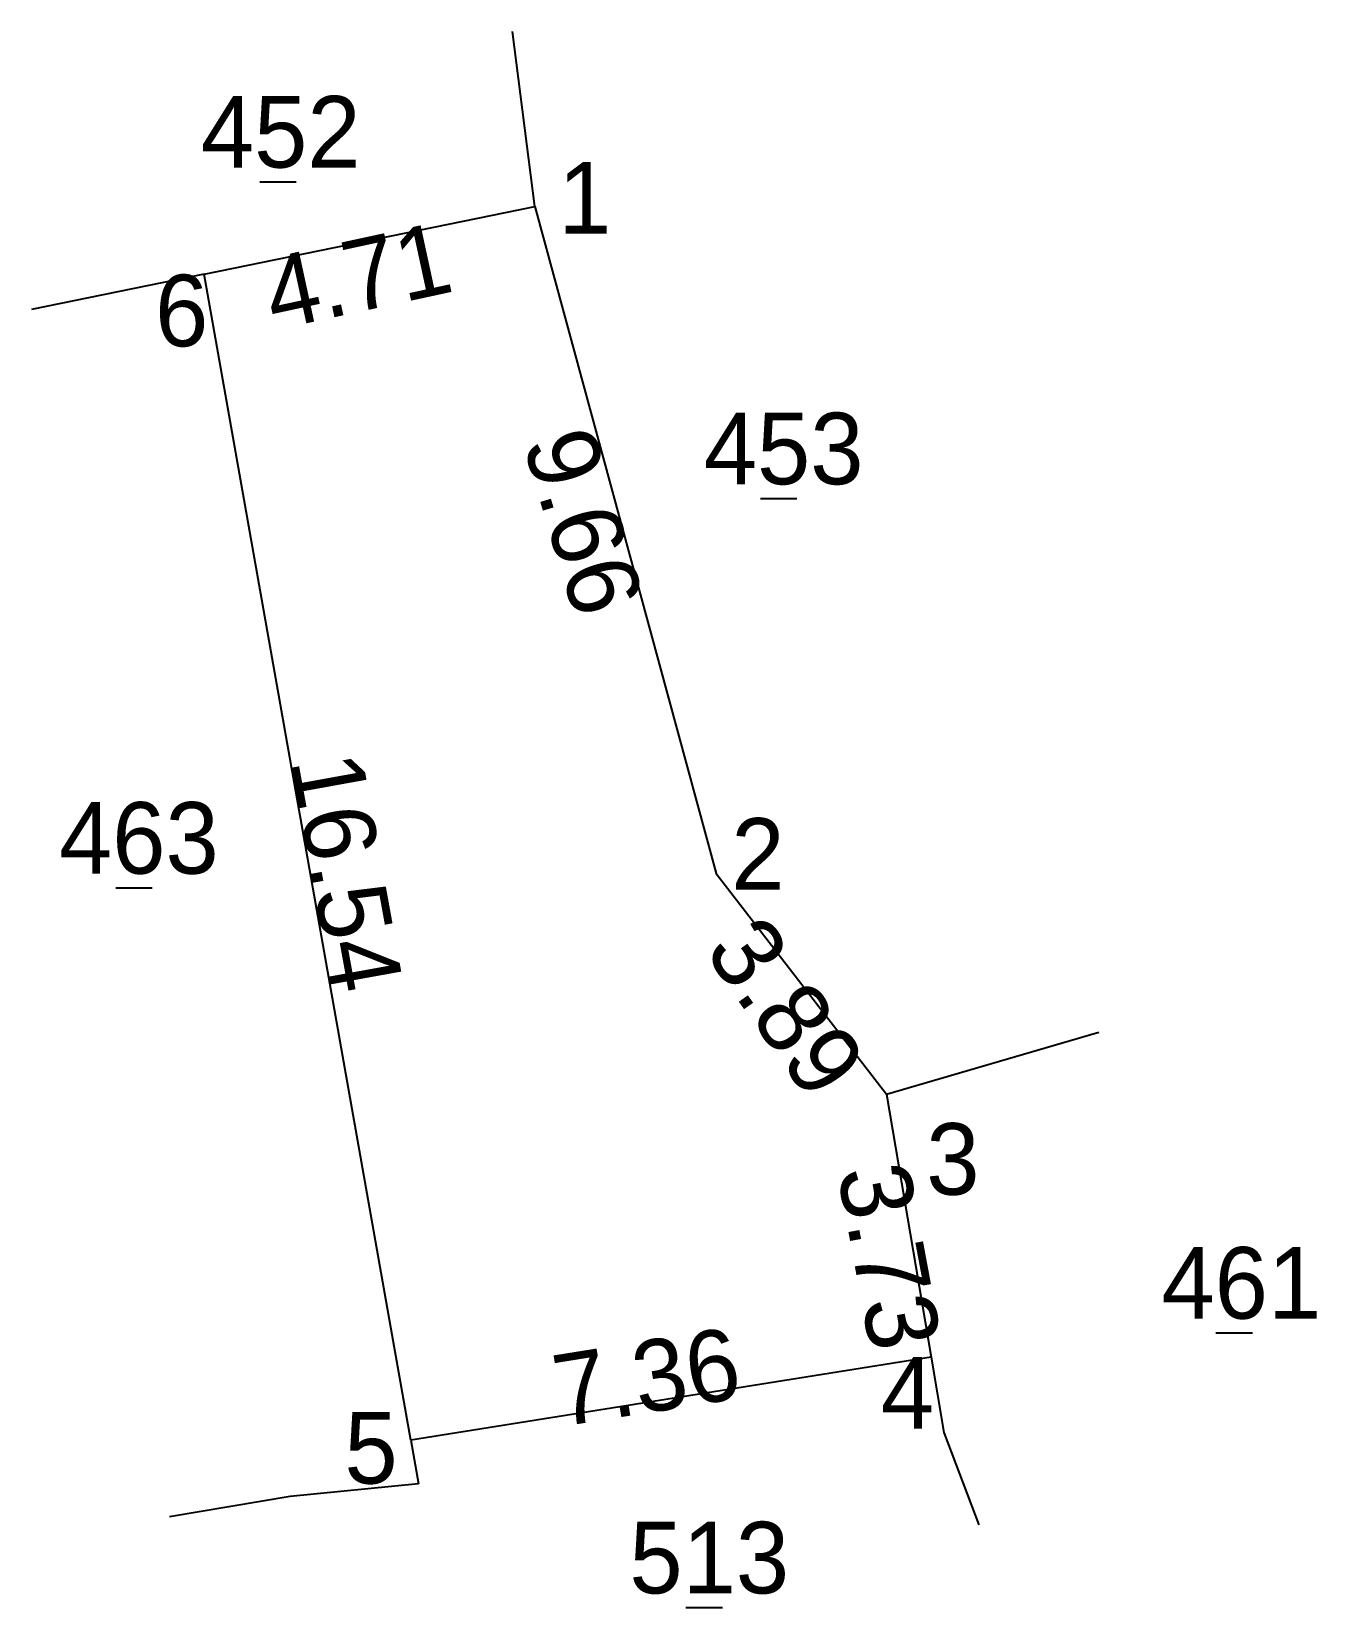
# Model space of a CAD drawing. Extents: x 549532 to 549841, y 1838311 to 1838376.
# Drawn here: x 549531.94 to 549549.88, y 1838320.04 to 1838342.05 of the extents above; entities that cross this region are included whole.
import ezdxf

# ---------------------------------------------------------------- set-up
doc = ezdxf.new("R2010")
doc.units = 0
doc.layers.add('Level 5', color=7, linetype='Continuous')

msp = doc.modelspace()

# ---------------------------------------------------------------- linework, layer by layer
at = {"layer": 'Level 5'}
for p, q in [((549538.968, 1838339.611), (549538.655, 1838342.054)), ((549535.126, 1838339.956), (549535.634, 1838339.956)), ((549534.35, 1838338.666), (549531.938, 1838338.172)), ((549542.117, 1838335.532), (549542.626, 1838335.532)), ((549533.113, 1838330.092), (549533.622, 1838330.092)), ((549543.878, 1838327.211), (549546.842, 1838328.074)), ((549548.478, 1838323.876), (549548.988, 1838323.876)), ((549544.5, 1838323.536), (549544.678, 1838322.481)), ((549544.678, 1838322.481), (549545.167, 1838321.192)), ((549537.234, 1838322.376), (549537.342, 1838321.766)), ((549537.342, 1838321.766), (549535.548, 1838321.591)), ((549535.548, 1838321.591), (549533.866, 1838321.303)), ((549541.077, 1838320.038), (549541.587, 1838320.038))]:
    msp.add_line(p, q, dxfattribs=at)
msp.add_lwpolyline([(549538.968, 1838339.611), (549541.498, 1838330.291), (549543.878, 1838327.211), (549544.5, 1838323.536), (549537.234, 1838322.376), (549534.35, 1838338.666)], close=True, dxfattribs=at)

# ---------------------------------------------------------------- texts
for s, p in [('452', (549534.302, 1838340.153)), ('1', (549539.293, 1838339.231)), ('6', (549533.663, 1838337.656)), ('453', (549541.325, 1838335.729)), ('463', (549532.321, 1838330.289)), ('2', (549541.71, 1838330.065)), ('3', (549544.432, 1838325.804)), ('461', (549547.716, 1838324.073)), ('4', (549543.797, 1838322.536)), ('5', (549536.307, 1838321.769)), ('513', (549540.286, 1838320.235))]:
    msp.add_text(s, height=1, dxfattribs=at).set_placement(p)
for s, rotation, p in [('4.71', 12.2222, (549535.322, 1838337.879)), ('9.66', 286.6432, (549538.794, 1838336.312)), ('16.54', 280.2751, (549535.55, 1838331.87)), ('3.89', 305.0774, (549541.317, 1838329.209)), ('3.73', 280.5481, (549543.187, 1838326.134)), ('7.36', 9.1312, (549539.319, 1838322.561))]:
    msp.add_text(s, height=1, rotation=rotation, dxfattribs=at).set_placement(p)

doc.saveas('drawing.dxf')
